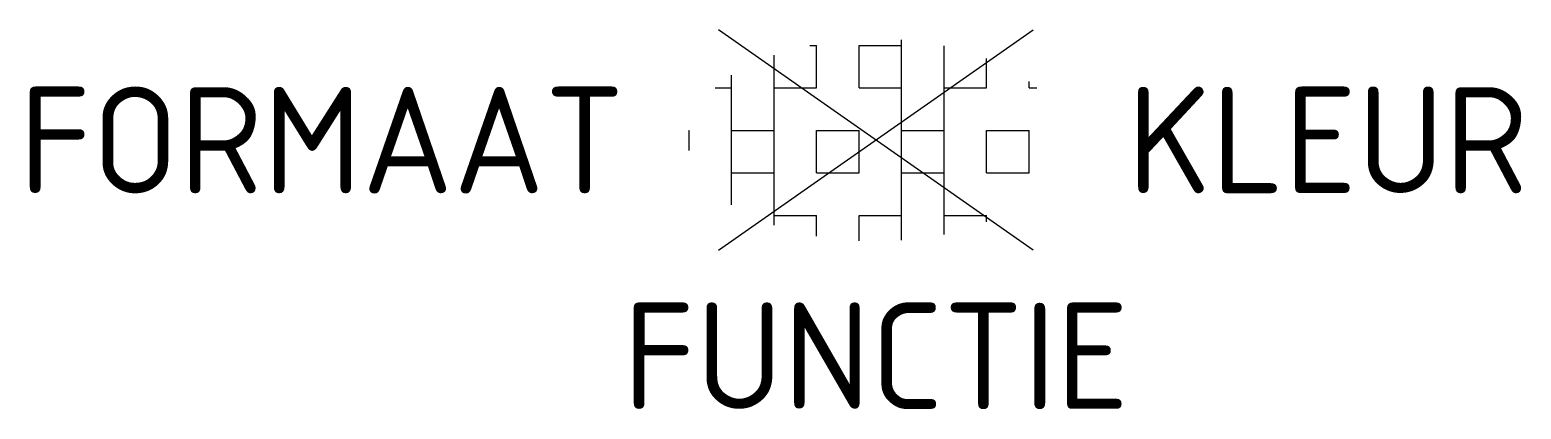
# Model space of a CAD drawing. Header units: metres. Extents: x -14.3 to 10.9, y -4.6 to 1.9.
import ezdxf
from ezdxf.enums import TextEntityAlignment as Align

# ---------------------------------------------------------------- set-up
doc = ezdxf.new("R2010")
doc.units = ezdxf.units.M
doc.styles.add('NLCS-ISO', font='NLCS-ISO.ttf')

msp = doc.modelspace()

# ---------------------------------------------------------------- linework, layer by layer
for p, q in [((-2.662, -1.864), (2.662, 1.864)), ((2.662, -1.864), (-2.662, 1.864)), ((-1.116, 1.602), (-1.004, 1.602)), ((-1.004, 0.883), (-1.004, 1.602)), ((-0.285, 1.602), (0.434, 1.602)), ((-0.285, 0.883), (-0.285, 1.602)), ((0.434, -1.695), (0.434, 1.695)), ((1.153, -1.594), (1.153, 1.594)), ((-1.722, -1.437), (-1.722, 1.437)), ((1.871, 0.883), (1.871, 1.382)), ((-2.441, -1.095), (-2.441, 1.095)), ((-2.721, 0.883), (-2.441, 0.883)), ((-1.722, 0.883), (-1.004, 0.883)), ((-0.285, 0.883), (0.434, 0.883)), ((1.153, 0.883), (1.871, 0.883)), ((2.59, 0.883), (2.59, 0.991)), ((2.59, 0.883), (2.721, 0.883)), ((-3.162, 0.164), (-3.16, 0.164)), ((-3.16, -0.176), (-3.16, 0.164)), ((-2.441, 0.164), (-1.722, 0.164)), ((-1.004, 0.164), (-0.285, 0.164)), ((-1.004, -0.555), (-1.004, 0.164)), ((-0.285, -0.555), (-0.285, 0.164)), ((0.434, 0.164), (1.153, 0.164)), ((1.871, 0.164), (2.59, 0.164)), ((1.871, -0.555), (1.871, 0.164)), ((2.59, -0.555), (2.59, 0.164)), ((-2.441, -0.555), (-1.722, -0.555)), ((-1.004, -0.555), (-0.285, -0.555)), ((0.434, -0.555), (1.153, -0.555)), ((1.871, -0.555), (2.59, -0.555)), ((-1.722, -1.273), (-1.004, -1.273)), ((-1.004, -1.623), (-1.004, -1.273)), ((-0.285, -1.273), (0.434, -1.273)), ((-0.285, -1.704), (-0.285, -1.273)), ((1.153, -1.273), (1.871, -1.273)), ((1.871, -1.382), (1.871, -1.273))]:
    msp.add_line(p, q)

# ---------------------------------------------------------------- texts
at = {"style": 'NLCS-ISO'}
msp.add_attdef('FORMAAT', text='', height=1.8, dxfattribs=at).set_placement((-4.25, 0), align=Align.MIDDLE_RIGHT)
msp.add_attdef('KLEUR', text='', height=1.8, dxfattribs=at).set_placement((4.25, 0), align=Align.MIDDLE_LEFT)
at = {"style": 'NLCS-ISO', "flags": 1}
msp.add_attdef('FUNCTIE', text='', height=1.8, dxfattribs=at).set_placement((0, -2.75), align=Align.TOP_CENTER)

doc.saveas('drawing.dxf')
